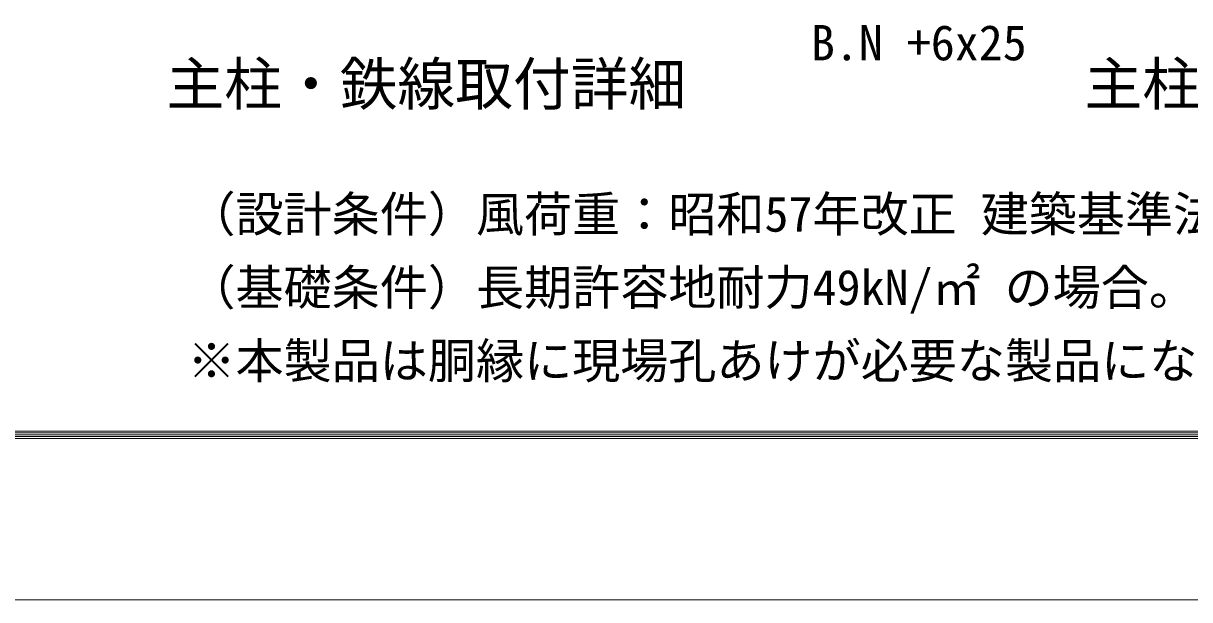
# Model space of a CAD drawing. Units: millimetres at full size; details may follow other scales. Extents: x -14699 to 14701, y -10394 to 10396.
# Drawn here: x -1946 to 3622, y -10394 to -7643 of the extents above; entities that cross this region are included whole.
import ezdxf
from ezdxf.enums import TextEntityAlignment as Align

# ---------------------------------------------------------------- set-up
doc = ezdxf.new("R2010")
doc.units = ezdxf.units.MM
doc.header["$LTSCALE"] = 40
for name, color, linetype, lineweight in [('0-9_D-STR-TXT', 7, 'Continuous', 13), ('0-A_D-TTL-TXT', 7, 'Continuous', 13), ('0-C_D-TTL', 7, 'Continuous', 18)]:
    doc.layers.add(name, color=color, linetype=linetype, lineweight=lineweight)
doc.styles.add('ＭＳ ゴシック', font='')
doc.styles.get('ＭＳ ゴシック').set_extended_font_data('MS Gothic')

msp = doc.modelspace()

# ---------------------------------------------------------------- linework, layer by layer
at = {"layer": '0-C_D-TTL', "color": 2}
msp.add_lwpolyline([(-14698.88, 10395.79), (14701.12, 10395.79), (14701.12, -10394.21), (-14698.88, -10394.21)], close=True, dxfattribs=at)
at = {"layer": '0-C_D-TTL'}
for points in [[(-13753.88, 9625.79), (13756.12, 9625.79), (13756.12, -9624.21), (-13753.88, -9624.21)], [(-13745.13, 9617.04), (13747.37, 9617.04), (13747.37, -9615.46), (-13745.13, -9615.46)], [(-13736.38, 9608.29), (13738.62, 9608.29), (13738.62, -9606.71), (-13736.38, -9606.71)], [(-13727.63, 9599.54), (13729.87, 9599.54), (13729.87, -9597.96), (-13727.63, -9597.96)], [(-13718.88, 9590.79), (13721.12, 9590.79), (13721.12, -9589.21), (-13718.88, -9589.21)]]:
    msp.add_lwpolyline(points, close=True, dxfattribs=at)

# ---------------------------------------------------------------- texts
at = {"layer": '0-9_D-STR-TXT', "style": 'ＭＳ ゴシック'}
msp.add_text('B.N +6x25', height=168.3, dxfattribs=at).set_placement((1813.62, -7870.08), align=Align.BOTTOM_LEFT)
at = {"layer": '0-A_D-TTL-TXT', "style": 'ＭＳ ゴシック'}
for s, height, p in [('主柱・鉄線取付詳細', 202.1, (-1262.45, -8093.81)), ('主柱・鉄線取付詳細', 202.1, (3120.06, -8093.81)), ('（設計条件）風荷重：昭和57年改正 建築基準法・同施行令に基づく風圧力に準拠。', 168.3, (-1162.45, -8688.26)), ('（基礎条件）長期許容地耐力49kN/㎡ の場合。', 168.3, (-1162.45, -9038.26)), ('※本製品は胴縁に現場孔あけが必要な製品になります。(支柱取付部)', 168.3, (-1162.45, -9388.26))]:
    msp.add_text(s, height=height, dxfattribs=at).set_placement(p, align=Align.BOTTOM_LEFT)

doc.saveas('drawing.dxf')
